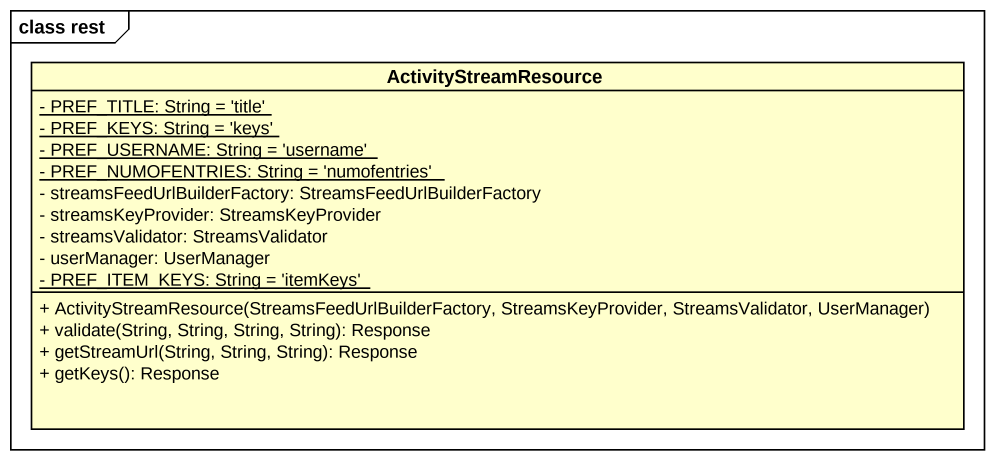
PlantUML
@startuml
mainframe class rest
hide circle
hide empty members
skinparam classAttributeIconSize 0
class ActivityStreamResource {
  {static} - PREF_TITLE: String = 'title'
  {static} - PREF_KEYS: String = 'keys'
  {static} - PREF_USERNAME: String = 'username'
  {static} - PREF_NUMOFENTRIES: String = 'numofentries'
  - streamsFeedUrlBuilderFactory: StreamsFeedUrlBuilderFactory
  - streamsKeyProvider: StreamsKeyProvider
  - streamsValidator: StreamsValidator
  - userManager: UserManager
  {static} - PREF_ITEM_KEYS: String = 'itemKeys'
  + ActivityStreamResource(StreamsFeedUrlBuilderFactory, StreamsKeyProvider, StreamsValidator, UserManager)
  + validate(String, String, String, String): Response
  + getStreamUrl(String, String, String): Response
  + getKeys(): Response
}
@enduml
